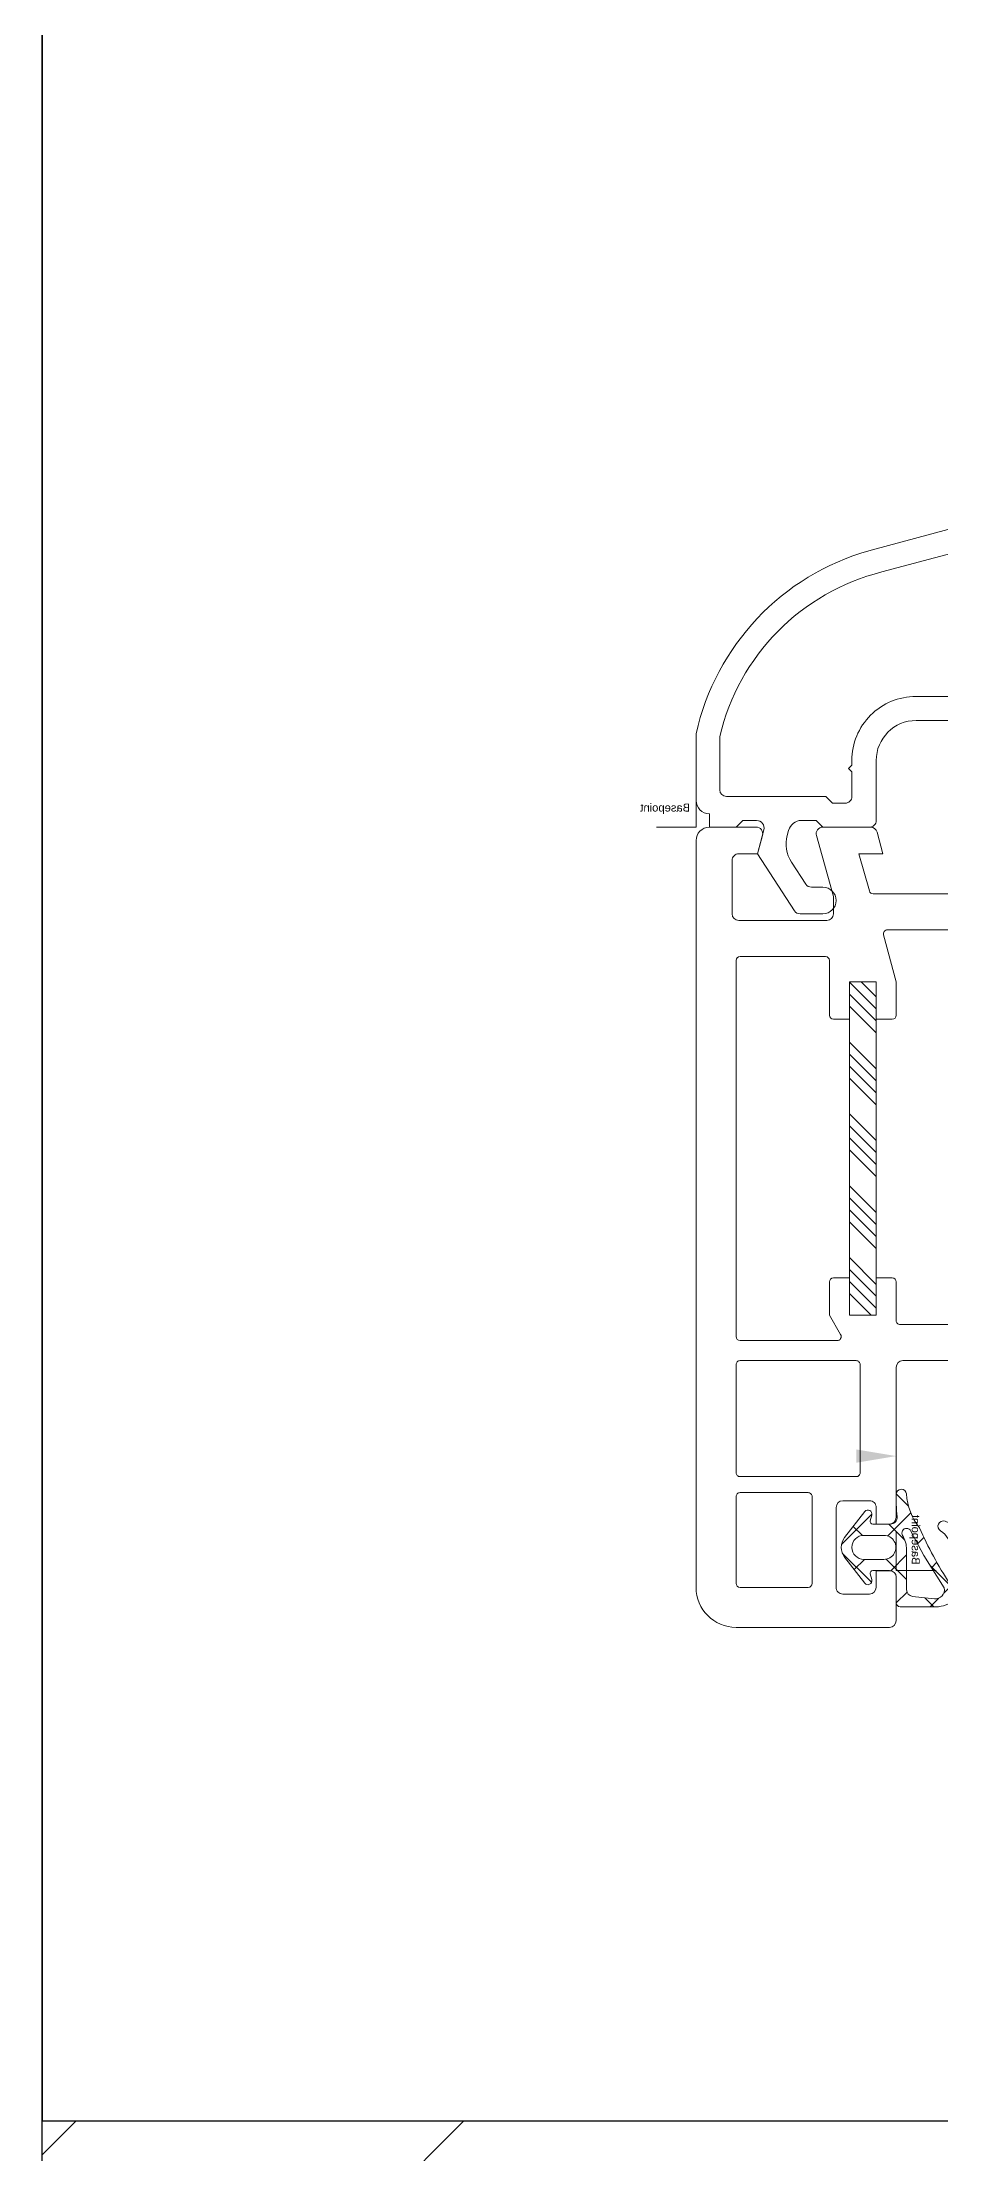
# Model space of a CAD drawing. Header units: millimetres. Extents: x 857 to 2168, y 576 to 1198.
# Drawn here: x 934.48 to 937.08, y 793.17 to 799.28 of the extents above; entities that cross this region are included whole.
import ezdxf

# ---------------------------------------------------------------- set-up
doc = ezdxf.new("R2010")
doc.units = ezdxf.units.MM
for name, color, linetype, lineweight in [('FP_A_DOOR_WIN', 140, 'Continuous', 18), ('PQI-A-IN-ELEV-PTRN', 249, 'Continuous', 0), ('WAL', 7, 'Continuous', 30)]:
    doc.layers.add(name, color=color, linetype=linetype, lineweight=lineweight)
doc.styles.get("Standard").update_dxf_attribs({"font": 'arial.ttf'})
doc.dimstyles.new('SCHUECO', dxfattribs={"dimtxt": 4, "dimasz": 3, "dimexe": 0.18, "dimexo": 0.0625, "dimgap": 2, "dimtad": 0, "dimdec": 0, "dimzin": 0, "dimdsep": 46, "dimtxsty": 'Standard', "dimcen": 0.09, "dimadec": 0, "dimazin": 0, "dimtfac": 1, "dimtdec": 0, "dimtofl": 0, "dimtmove": 0, "dimatfit": 3, "dimfxl": 1, "dimtolj": 1, "dimtzin": 0, "dimarcsym": 0})
pattern_1 = [(135, (-4.599427157802303, -2.000253202709217), (1.414213562373095, 1.414213562373094), []), (44.99999999999997, (-4.599427157802303, -2.000253202709217), (1.414213562373095, -1.414213562373095), [])]

# ---------------------------------------------------------------- blocks, each defined once
blk = doc.blocks.new('*X25')
at = {"color": 0}
for p, q in [((23.39988581483212, -13.12680322657752), (25.02614989936285, -11.50053914204682)), ((23.92417589936278, -13.50053914204682), (25.92417589936281, -11.50053914204682)), ((24.82220189936285, -13.50053914204682), (26.82220189936288, -11.50053914204682)), ((25.72022989936281, -13.50053914204682), (27.72022989936284, -11.50053914204682)), ((28.41430357200433, -13.50053914204685), (30.41430357200435, -11.50053914204682)), ((29.3123295720043, -13.50053914204685), (31.31232957200428, -11.50053914204685)), ((30.21035557200438, -13.50053914204685), (32.21035557200437, -11.50053914204682)), ((31.10838357200433, -13.50053914204685), (33.1083835720043, -11.50053914204685)), ((33.80245724464581, -13.50053914204682), (35.80245724464584, -11.50053914204682)), ((34.70048324464577, -13.50053914204682), (36.7004832446458, -11.50053914204682)), ((35.59850924464585, -13.50053914204682), (37.59850924464587, -11.50053914204682)), ((36.49653724464579, -13.50053914204682), (38.49653724464583, -11.50053914204682)), ((39.19061091728729, -13.50053914204682), (41.19061091728729, -11.50053914204679)), ((40.08863691728726, -13.50053914204682), (42.08863691728722, -11.50053914204682)), ((40.98666291728732, -13.50053914204682), (42.98666291728733, -11.50053914204679)), ((41.88469091728729, -13.50053914204682), (43.88469091728725, -11.50053914204682)), ((44.57876458992878, -13.50053914204682), (46.57876458992881, -11.50053914204682)), ((45.47679058992874, -13.50053914204682), (47.47679058992878, -11.50053914204682)), ((46.37481658992881, -13.50053914204682), (48.37481658992886, -11.50053914204682)), ((47.27284458992878, -13.50053914204682), (48.39987818543757, -12.37350554653801))]:
    blk.add_line(p, q, dxfattribs=at)
blk = doc.blocks.new('*D10')
at = {"transparency": 16777216}
for p, q in [((101.6754354539699, 53.10518413807917), (101.6754354539699, 56.10518413807917)), ((95.17517284629906, 50.10518413807917), (101.8554354539699, 50.10518413807917)), ((99.8524201691362, 45.1374787787651), (101.8554354539699, 45.1374787787651)), ((101.6754354539699, 42.1374787787651), (101.6754354539699, 39.1374787787651))]:
    blk.add_line(p, q, dxfattribs=at)
for p in [(95.11267284629906, 50.10518413807917), (101.6754354539699, 50.10518413807917), (99.7899201691362, 45.1374787787651)]:
    blk.add_point(p, dxfattribs=at)
for points in [[(101.1754354539699, 53.10518413807917), (102.1754354539699, 53.10518413807917), (101.6754354539699, 50.10518413807917)], [(101.1754354539699, 42.1374787787651), (102.1754354539699, 42.1374787787651), (101.6754354539699, 45.1374787787651)]]:
    blk.add_solid(points, dxfattribs=at)
at = {"transparency": 16777216, "insert": (101.6754354539699, 58.77185080474585), "char_height": 2, "attachment_point": 5, "rotation": 90}
blk.add_mtext('\\A1;5', dxfattribs=at)
blk = doc.blocks.new('BASEPOINT')
for p, q in [((0.0001424139276124947, -6.579969547004794e-08), (0.0001424139276124947, 2.998156919277449)), ((-7.890404418731123e-08, 0.0005381883725030789), (2.956911949821283, 0.0005381883725030789))]:
    blk.add_line(p, q)
blk.add_text('Basepoint', height=0.6).set_placement((0.4501424139276011, 1.169999934200292))
blk = doc.blocks.new('PRJ_INSERT_100_59361299862', base_point=(-0.0001424139276124947, 6.579969635822636e-08))
h = blk.add_hatch()
h.set_pattern_fill('NETZ', color=256, scale=2, angle=-135, style=0)
h.set_pattern_definition(pattern_1)
edge = h.paths.add_edge_path()
edge.add_arc((-25.2986551748821, 25.33685661379517), 0.7009491730178186, 21.51182172263535, 179.9580202232992)
edge.add_line((-25.99960415975543, 25.33737018892023), (-25.99960415975543, 25.04407319476772))
edge.add_arc((-22.99300567432547, 25.04730335869381), 3.006600220606113, 180.0615561704665, 218.4438120667934)
edge.add_line((-25.34782986281486, 23.17795910793259), (-22.66887832759071, 19.87456954780984))
edge.add_arc((-24.99886901093642, 17.98482262943097), 3.000000000000037, 9.094947017729282e-13, 39.0438988427839, ccw=False)
edge.add_line((-21.99886901093638, 17.98482262943102), (-21.99960415975543, 22.89588363291494))
edge.add_arc((-21.80286819986766, 22.89686949340595), 0.1967384299873035, 73.53864963038978, 180.2871115812252, ccw=False)
edge.add_arc((-20.77735667004206, 27.1363973986147), 4.165315481917134, 201.7354703606924, 256.536940679372, ccw=False)
h = blk.add_hatch()
h.set_pattern_fill('NETZ', color=256, scale=2, angle=-135, style=0)
h.set_pattern_definition(pattern_1)
edge = h.paths.add_edge_path()
edge.add_arc((-25.29884118967663, 15.92990097243664), 0.6999557455590304, 57.98631243675442, 211.9210534334455, ccw=False)
edge.add_arc((-19.3226781381968, 22.23154655800048), 8.000000000000085, 225.5218146126667, 250.4566767224353)
edge.add_line((-21.99883435313792, 14.69243600613606), (-21.99883435313792, 11.99243600613607))
edge.add_arc((-17.18761768759084, 21.15341065885029), 10.347524457111, 212.7227798498215, 242.2921684265773, ccw=False)
for points in [[(-24.64653276932265, 25.5938899021485, 0.8276115379937076), (-25.99960415975543, 25.33737018892023), (-25.99960415975543, 25.04407319476772, 0.1690577026555226), (-25.34782986281486, 23.17795910793259), (-22.66887832759071, 19.87456954780984, -0.172028633719733), (-21.99886901093638, 17.98482262943102), (-21.99960415975543, 22.89588363291494, -0.502665873903851), (-21.74711872695017, 23.08554383215738, -0.2437805197364005)], [(-2.9996041597554, -0.0002532027091888267), (-0.9996041597554282, -0.0002532027091888267), (-0.9996041597554282, 0.9997467972908112, 0.4142135623730953), (0.0003958402445718434, 1.999746797290811), (0.0003958402445718434, 6.99968576213459, 0.2754497923217082), (-12.95498746053668, 20.72978830119703), (-13.4987801833969, 20.87547921919773), (-21.74711872695017, 23.08554383215738, 0.4908735731119964), (-21.99960363186992, 22.89235716621636), (-21.99960415975543, 8.498831269947061, 0.4134286014123665), (-21.49878018514605, 7.99883126994709), (-16.49917691366168, 7.99895334025959, -0.4140724336333067), (-13.4993600191304, 4.99901437541584), (-13.4997262300679, 0.4997467972908396, 0.4145422967863972), (-12.99972623005545, -0.0002532027091888267), (-9.4996041597554, -0.0002532027091888267), (-8.999604159755428, 0.4997467972908112), (-7.900301253550346, 0.4997467972908112, -0.3394542588633756), (-6.934375427261251, -0.2414341576066761), (-6.833775398766115, -0.616878575193482, -0.2125565616700221), (-7.151913544625224, -2.625523775487352), (-8.221519635700396, -4.272572720216715, -0.2539676464749438), (-8.64085491967311, -4.500253202709189), (-9.4996041597554, -4.500253202709189, 0.9999999999999998), (-9.499604159755428, -6.500253202709189), (-7.793416178963419, -6.500253202709189, 0.2539676464749436), (-7.374080894990705, -6.272572720216715), (-4.599604159755422, -2.000253202709189), (-5.080515119112796, -0.2054690684707623, -0.4931454260313039), (-4.539383952963, 0.4997467972908112), (-3.499604159755428, 0.4997467972908112)], [(-11.42529910746382, 4.398301554569116), (-11.67521772063223, 4.648220167737549), (-11.67518934724402, 4.99681561511963, 0.4143806464059874), (-16.47699159288866, 9.798953292317549), (-19.97463643905309, 9.798867893821665, -0.4142192835227657), (-20.47464864704703, 10.29886545226626), (-20.47469716813362, 20.23598399228959, -0.4931444461757075), (-19.84529152645141, 20.71895038669777), (-13.92035110165813, 19.13141841279122, -0.2806694375655193), (-1.775433314866724, 6.796828412494932), (-1.775433314866724, 2.799947168277612, -0.4141795785361847), (-2.27537530013138, 2.299947171643282), (-9.721617126769878, 2.299083188139662), (-10.22101444201963, 1.799746797290851), (-11.17540886933981, 1.799746797290823, -0.4142374021652741), (-11.67540886768362, 2.299787494018688), (-11.67525840742312, 4.148342254609815)], [(-25.89294784582112, 15.55979919337321, -0.7949711117343725), (-24.92777936059083, 16.52340848269796, 0.1092301940154678), (-21.99883435313792, 14.69243600613606), (-21.99883435313792, 11.99243600613607, -0.1297415055080829)]]:
    blk.add_lwpolyline(points, format="xyb", close=True)
blk.add_blockref('BASEPOINT', (-0.0001424139276124947, 6.579969635822636e-08))
blk = doc.blocks.new('PRJ_INSERT_103_59361299855', base_point=(93.09175947517126, 45.13613779578571))
h = blk.add_hatch()
h.set_pattern_fill('NETZ', color=256, scale=2, angle=45, style=0)
h.set_pattern_definition([(135, (93.08175947517125, 43.61418591525233), (1.414213562373095, 1.414213562373095), []), (45.00000000000001, (93.08175947517125, 43.61418591525233), (1.414213562373095, -1.414213562373095), [])])
edge = h.paths.add_edge_path()
edge.add_arc((96.77175947517125, 43.38587658549508), 0.2000000000000028, 180.000000000002, 285.0000019295155)
edge.add_line((96.82352329069754, 43.19269142198048), (97.25386843934203, 43.30800207255939))
edge.add_arc((97.3315133211453, 43.01822739111446), 0.2999968227777602, -52.16785566725042, 104.9999981410138, ccw=False)
edge.add_line((97.51551644842996, 42.78128659085793), (95.57004920008067, 41.27047850614416))
edge.add_arc((94.8317734016949, 42.22115599779926), 1.203677219034148, 232.2325292912112, 307.83214861302235, ccw=False)
edge.add_line((94.09457123851244, 41.26964571502724), (92.14783110374047, 42.77792282673801))
edge.add_arc((92.33156664494926, 43.01507115096121), 0.2999967946248068, 75.00000260703348, 232.23252942474682, ccw=False)
edge.add_line((92.40921151568274, 43.30484580622618), (92.83999565964504, 43.18941752719068))
edge.add_arc((92.89175947517126, 43.38260269070529), 0.1999999999999995, 254.9999980705052, 360)
edge.add_line((93.09175947517126, 43.38260269070529), (93.09175947517126, 44.6374787787651))
edge.add_arc((92.59175947517126, 44.6374787787651), 0.5, 0, 90)
edge.add_line((92.59175947517126, 45.1374787787651), (90.67509230374839, 45.1374787787651))
edge.add_arc((90.67509230374839, 45.43747877876511), 0.3000000000000114, 180.0626935586477, 270, ccw=False)
edge.add_line((90.37509248334236, 45.43715051612516), (90.37216594885064, 48.11171568158161))
edge.add_arc((92.37232010137694, 48.11354436159928), 2.000154988479351, 90.0092238829954, 180.052383771404, ccw=False)
edge.add_line((92.371998102171, 50.11369932415977), (94.84659984777645, 50.11369932415976))
edge.add_arc((94.91607997703656, 48.12350345785251), 1.991408314391722, 19.766012035192716, 91.99945247194978, ccw=False)
edge.add_arc((96.412993297906, 48.66376018914963), 0.3999929910101586, -149.67688034763017, 19.45089272254171, ccw=False)
edge.add_arc((94.77315991892199, 47.70487118152124), 1.499617930004429, 30.31520107230063, 93.42947711197583)
edge.add_arc((94.16370361469352, 53.69197274753278), 4.52015027590489, 246.4823667588764, 276.6027570776597, ccw=False)
edge.add_arc((92.22934864755675, 49.3552233094328), 0.2322944478963791, 55.76875376987268, 243.1668750414375)
edge.add_arc((108.3973901569434, 74.12764261078864), 29.81262625583647, 236.9179750980363, 246.0519946565889)
edge.add_arc((99.17480532190129, 50.54491495581262), 4.659091605521037, 231.8412851438167, 265.7986037213013)
edge.add_arc((98.8055596810595, 45.51842312865142), 0.3809443498863254, -90, 85.7986037213019, ccw=False)
edge.add_line((98.8055596810595, 45.13747877876509), (98.03945080570902, 45.13747877876509))
edge.add_arc((98.96297117533568, 63.75907186026259), 18.64447957884561, 264.33071728625805, 267.16079599675686, ccw=False)
edge.add_arc((97.07175947517125, 44.70823417133148), 0.5000000000000088, 84.33071728625671, 179.9999999999992)
edge.add_line((96.57175947517125, 44.70823417133149), (96.57175947517125, 43.38587658549507))
edge = h.paths.add_edge_path(flags=16)
edge.add_arc((94.83175947517125, 44.21543459327921), 0.8999999999999773, 0, 180, ccw=False)
edge.add_line((95.73175947517123, 44.21543459327921), (95.73175947517123, 42.71689257772726))
edge.add_arc((94.83175947517125, 42.71689257772726), 0.8999999999999773, -180, 0, ccw=False)
edge.add_line((93.93175947517128, 42.71689257772726), (93.93175947517128, 44.21543459327921))
edge = h.paths.add_edge_path(flags=16)
edge.add_line((94.2201044864483, 47.19826353314413), (96.05439403722954, 46.22859800580039))
edge.add_arc((95.90162032305382, 45.91370628057193), 0.3499951519098565, -121.77616109016992, 64.11906923552851, ccw=False)
edge.add_arc((94.66328266683387, 43.91303443117008), 2.002911161762198, 58.24765455453224, 89.9760473404002)
edge.add_line((94.66411998937798, 45.91594541790977), (91.65344415577628, 45.91591661471215))
edge.add_arc((91.653439372266, 46.41591661468926), 0.4999999999999954, 186.2818715188933, 270.00054814990034, ccw=False)
edge.add_line((91.15644155935468, 46.36120670734741), (90.9764292545147, 47.99648130658164))
edge.add_arc((91.65849702869959, 48.06605929631473), 0.6856074279329417, 78.55761637273463, 185.8246158643593, ccw=False)
edge.add_line((91.79450949353532, 48.73804006586558), (94.2201044864483, 47.19826353314413))
for points in [[(96.57175947517125, 43.38587658549507, 0.4931454364978535), (96.82352329069754, 43.19269142198048), (97.25386843934203, 43.30800207255939, -0.8182563119999993), (97.51551644842996, 42.78128659085793), (95.57004920008067, 41.27047850614416, -0.3423746699999996), (94.09457123851244, 41.26964571502724), (92.14783110374047, 42.77792282673801, -0.8187275480000128), (92.40921151568274, 43.30484580622618), (92.83999565964504, 43.18941752719068, 0.4931454364977577), (93.09175947517126, 43.38260269070529), (93.09175947517126, 44.6374787787651, 0.4142135623730951), (92.59175947517126, 45.1374787787651), (90.67509230374839, 45.1374787787651, -0.4138931122736059), (90.37509248334236, 45.43715051612516), (90.37216594885064, 48.11171568158161, -0.4144342108231597), (92.371998102171, 50.11369932415977), (94.84659984777645, 50.11369932415976, -0.326046179430916), (96.79015758703423, 48.79695738080039, -0.9093540687874182), (96.06772258947562, 48.46181333783163, 0.282567528062956), (94.68345287512017, 49.20180357220664, -0.1321869411913661), (92.36002225202456, 49.54727830056522, 1.066738308784841), (92.12449244264275, 49.14794116641387, 0.03987579388845044), (96.29622295568663, 46.88146055462859, 0.1492606141853157), (98.83346861699634, 45.89834376379143, -0.9639919681438134), (98.8055596810595, 45.13747877876509), (98.03945080570902, 45.13747877876509, -0.01234917559832588), (97.12115260942637, 45.20578850835254, 0.4435007188284667), (96.57175947517125, 44.70823417133149)], [(94.2201044864483, 47.19826353314413), (96.05439403722954, 46.22859800580039, -1.052815809151286), (95.71731212804985, 45.61617124798789, 0.1393325173808946), (94.66411998937798, 45.91594541790977), (91.65344415577628, 45.91591661471215, -0.3824563180869147), (91.15644155935468, 46.36120670734741), (90.9764292545147, 47.99648130658164, -0.5055033371080669), (91.79450949353532, 48.73804006586558)], [(93.93175947517128, 44.21543459327921, -0.9999999999999999), (95.73175947517123, 44.21543459327921), (95.73175947517123, 42.71689257772726, -0.9999999999999999), (93.93175947517128, 42.71689257772726)]]:
    blk.add_lwpolyline(points, format="xyb", close=True)
blk.add_blockref('BASEPOINT', (93.09175947517126, 45.13613779578571))
dim = blk.add_linear_dim(base=(101.6754354539699, 50.10518413807917), p1=(99.7899201691362, 45.1374787787651), p2=(95.11267284629906, 50.10518413807917), angle=90, dimstyle='SCHUECO')
dim.commit()
dim.dimension.update_dxf_attribs({"geometry": '*D10', "text_midpoint": (101.6754354539699, 58.77185080474585)})
blk = doc.blocks.new('W6')
at = {"layer": 'FP_A_DOOR_WIN', "ltscale": 1000}
for points in [[(-91.99999282322096, 105.6056836323114), (-91.99999282319914, 62.27560520170664, -0.3361617745988907), (-92.21886489351891, 61.98677158354258), (-94.99999282320641, 61.20608615873789), (-94.99999282320641, 63.00000095365976), (-96.62939498385822, 62.56340122221445, 0.3395197300317918), (-97.00000045260822, 62.08044528959726), (-97.00000045260094, 58.49976408395742, 0.496683455837799), (-96.36511772833182, 58.01854674929928), (-91.80004165133869, 59.29998874662851), (-90.49999282321369, 59.29998874664307, -0.4141372546644761), (-89.99999282320641, 58.79998874662851), (-89.99999282321369, 52.20001316067646, -0.4141372546644594), (-90.49999282321369, 51.70001316069101), (-94.49999282321369, 51.70001316069101, -0.4142634643848516), (-94.99999282320641, 52.20001316069101), (-94.99999282321369, 53.61572360992432), (-96.37060592135822, 53.98297214506601, 0.4930310732574256), (-97.00000045260822, 53.50000095367432), (-97.00000045260822, 50.00000095365976, 0.4142689885915225), (-95.99999282322096, 48.99999999998545), (-39.99999854525231, 48.99999999998545, 0.4141800440952208), (-36.99999854525959, 52.00000095365976), (-36.99999854526686, 63.50000095365976, 0.4141000780213171), (-37.49999854525231, 63.99999999998545), (-40.74999854524503, 63.99999999998545, 0.4142262546462484), (-41.24999854525959, 63.50000095365976), (-41.24999854525231, 62.50000095367432), (-39.99999854525959, 62.50000095365976, -0.4140987294296731), (-39.49999854526686, 62.00000095365976), (-39.49999854525959, 60.00023971396149, -0.4143533987650225), (-40.0002373060488, 59.50000095365976), (-45.99999854524503, 59.50000095365976, -0.4142005543965916), (-46.49999854525959, 60.00000095367432), (-46.49999854526686, 62.00000095365976, -0.4142249059344036), (-45.99999854525959, 62.50000095365976), (-44.74999854525231, 62.50000095365976), (-44.74999854524503, 63.50000095365976, 0.4140987294296983), (-45.24999854525959, 64.00000095367432), (-56.50000235995685, 64.00000095365976, -0.4141852284235096), (-57.00000235996413, 64.50000095365976), (-57.00000235995685, 73.65001010894775, 0.4141729218234941)], [(-89.30004165135324, 71.70001316069101), (-89.30004165133869, 63.34597873686289, 0.4930803031908427), (-88.92235610447096, 63.05619907377695), (-85.40001914461754, 64.00000095365976), (-82.90001914462482, 64.00000095365976, -0.414012966687119), (-82.59997031651437, 63.70001316069101), (-82.59997031649982, 62.50000095364521), (-85.40001914462482, 62.50000095365976), (-85.40001914461027, 60.50000095365976), (-82.59997031649254, 60.50000095365976), (-82.59997031649982, 59.29998874661396, -0.4140478028440861), (-82.9000191446321, 59.00000095365976), (-86.99999473055504, 59.00000095365976, 0.4140512861497621), (-87.30004355868732, 58.70001316069101), (-87.30004355868732, 52.29998874662851, 0.4141603203474333), (-86.99999473057687, 52.00000095365976), (-58.80005118807458, 52.00000095365976, 0.4140932892759649), (-58.5000023599714, 52.29998874662851), (-58.50000235995685, 59.57736301422119, 0.57715958826064), (-58.95007560214435, 59.83715915679932), (-60.40002677401935, 59.00000095365976), (-62.90002677402663, 59.00000095365976, -0.4140478028440377), (-63.20007560214435, 59.29998874662851), (-63.20007560214435, 60.50000095365976), (-60.4000267740048, 60.50000095365976), (-60.40002677401935, 62.50000095365976), (-63.20007560214435, 62.50000095365976), (-63.20007560213708, 63.70001316069101, -0.4140129666870911), (-62.9000267740339, 64.00000095367432), (-60.00000235995685, 64.00000095365976, 0.4144778819059014), (-59.70007560214435, 64.30000400541758), (-59.70007560215163, 69.00000095365976, 0.4144907307888895)]]:
    blk.add_lwpolyline(points, format="xyb", dxfattribs=at)
blk.add_lwpolyline([(-60.40002677401935, 62.50000095365976), (-85.40002677401208, 62.50000095367432), (-85.40002677401935, 60.50000095367432), (-60.4000267740048, 60.50000095365976)], close=True, dxfattribs=at)
for points in [[(-48.59997413119709, 61.29998874662851), (-56.70007560214435, 61.29998874662851, 0.4144468047252203), (-57.00000235996413, 61.00000095365976), (-57.00000235995685, 52.29998874664307, 0.4144360440178681), (-56.70007560215163, 52.00000095364521), (-48.59997413119709, 52.00000095365976, 0.4144360440178403), (-48.30004737339186, 52.29998874662851), (-48.30004737339914, 61.00000095364521, 0.4144468047252412)], [(-40.30004737339186, 57.70001316069101), (-46.80004737337731, 57.70001316069101, 0.4144299052148737), (-47.09997413118981, 57.39999485014414), (-47.09997413121164, 52.29998874662851, 0.4145251995864781), (-46.80004737337003, 52.00000095365976), (-40.30004737338459, 52.00000095365976, 0.4140932892758748), (-39.99999854526686, 52.29998874664307), (-39.99999854526686, 57.39999485014414, 0.4139957478629908)]]:
    blk.add_lwpolyline(points, format="xyb", close=True, dxfattribs=at)
at = {"layer": 'PQI-A-IN-ELEV-PTRN', "ltscale": 1000}
blk.add_line((0, 0), (-1000, 1.455191522836685e-11), dxfattribs=at)
at = {"layer": 'FP_A_DOOR_WIN', "ltscale": 1000, "yscale": -1}
for name, p, rotation in [('PRJ_INSERT_103_59361299855', (-41.25993751010537, 63.99999934279185), 179.9999999999999), ('PRJ_INSERT_100_59361299862', (-97.00048719856568, 48.99999999998545), 269.9999999999608)]:
    blk.add_blockref(name, p, dxfattribs=dict(at, rotation=rotation))
at = {"layer": 'FP_A_DOOR_WIN', "ltscale": 1000, "rotation": 179.9999999999999}
blk.add_blockref('*X25', (-37.00014095917868, 48.99946181161795), dxfattribs=at)

msp = doc.modelspace()

# ---------------------------------------------------------------- hatches: boundary and pattern name
at = {"layer": 'WAL', "lineweight": -2}
h = msp.add_hatch(dxfattribs=at)
h.set_pattern_fill('ANSI32', color=256, scale=0.25)
h.set_pattern_definition([(45, (-629.0592003473566, 2132.495467110455), (-1.683798022700467, 1.683798022700467), []), (45, (-627.9366678473566, 2132.495467110455), (-1.683798022700467, 1.683798022700467), [])])
h.paths.add_polyline_path([(934.4784900855884, 832.2637830968517), (942.4784900855884, 832.2637830968517), (942.4784900855882, 875.9529713013378), (934.4784900855882, 875.9529713013376)])
h.paths.add_polyline_path([(934.4784900855884, 756.0295986329786), (942.4784900855886, 756.0295986329786), (942.4784900855884, 764.850394774932), (942.4784900855884, 793.2637830968517), (934.4784900855884, 793.2637830968517)])

# ---------------------------------------------------------------- linework, layer by layer
for p, q in [((934.4784900855884, 761.5083146643806), (934.4784900855884, 856.2637830968515)), ((934.4784900855884, 832.2637830968517), (934.4784900855884, 793.2637830968517)), ((934.4784900855884, 793.2637830968517), (942.4784900855884, 793.2637830968517))]:
    msp.add_line(p, q, dxfattribs=at)

# ---------------------------------------------------------------- block references
at = {"layer": 'WAL', "lineweight": -2, "xscale": 0.03863196438221001, "yscale": 0.03863196438221001, "zscale": 0.03863196438221001, "rotation": 269.9972457711979}
msp.add_blockref('W6', (934.4784900855882, 793.2641545073473), dxfattribs=at)

doc.saveas('drawing.dxf')
